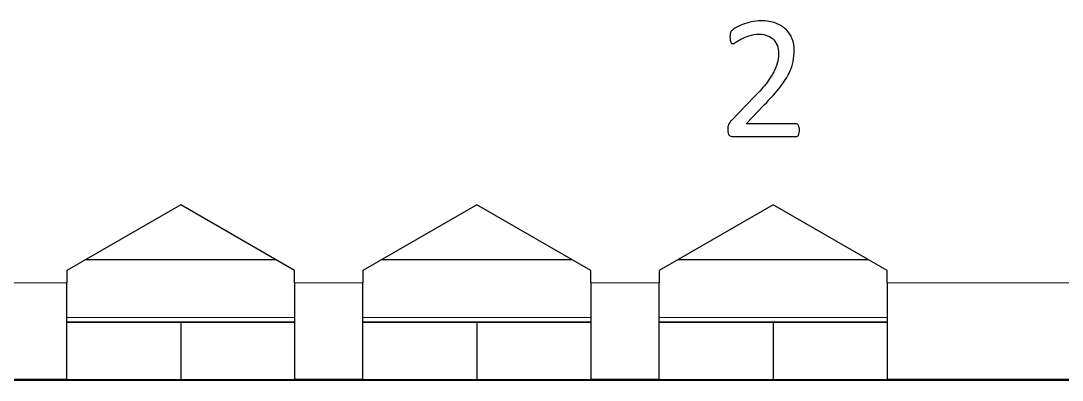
# Model space of a CAD drawing. Extents: x -260425 to 1294666, y -169889 to -2349.
# Drawn here: x 999877 to 1000059.8, y -26686.7 to -26623.5 of the extents above; entities that cross this region are included whole.
import ezdxf
from ezdxf.enums import TextEntityAlignment as Align

# ---------------------------------------------------------------- set-up
doc = ezdxf.new("R2010")
doc.units = 0
doc.header["$LTSCALE"] = 100
doc.layers.add('case', color=7, linetype='Continuous')
doc.layers.add('marking', color=7, linetype='Continuous')
doc.styles.add('1ISOCPEUR', font='isocpeui.ttf', dxfattribs={"height": 250})

# ---------------------------------------------------------------- blocks, each defined once
blk = doc.blocks.new('АТС')
at = {"layer": 'case', "lineweight": 25}
for points in [[(1448, -187.34), (1448, -187.34), (1428, -198.88), (1428, -198.88)], [(1468, -198.88), (1468, -198.88), (1448, -187.34), (1448, -187.34)], [(1500, -187.34), (1500, -187.34), (1480, -198.88), (1480, -198.88)], [(1520, -198.88), (1520, -198.88), (1500, -187.34), (1500, -187.34)], [(1552, -187.34), (1552, -187.34), (1532, -198.88), (1532, -198.88)], [(1572, -198.88), (1572, -198.88), (1552, -187.34), (1552, -187.34)], [(1464.75, -197.01), (1464.75, -197.01), (1431.25, -197.01), (1431.25, -197.01)], [(1516.75, -197.01), (1516.75, -197.01), (1483.25, -197.01), (1483.25, -197.01)], [(1568.75, -197.01), (1568.75, -197.01), (1535.25, -197.01), (1535.25, -197.01)], [(1428, -198.88), (1428, -198.88), (1428, -201.01), (1428, -201.01)], [(1468, -201.01), (1468, -201.01), (1468, -198.88), (1468, -198.88)], [(1480, -198.88), (1480, -198.88), (1480, -201.01), (1480, -201.01)], [(1520, -201.01), (1520, -201.01), (1520, -198.88), (1520, -198.88)], [(1532, -198.88), (1532, -198.88), (1532, -201.01), (1532, -201.01)], [(1572, -201.01), (1572, -201.01), (1572, -198.88), (1572, -198.88)], [(1428, -218.01), (1428, -218.01), (1428, -201.01), (1428, -201.01)], [(1468, -201.01), (1468, -201.01), (1468, -218.01), (1468, -218.01)], [(1480, -218.01), (1480, -218.01), (1480, -201.01), (1480, -201.01)], [(1520, -201.01), (1520, -201.01), (1520, -218.01), (1520, -218.01)], [(1532, -218.01), (1532, -218.01), (1532, -201.01), (1532, -201.01)], [(1572, -201.01), (1572, -201.01), (1572, -218.01), (1572, -218.01)], [(1448, -208.01), (1448, -208.01), (1428, -208.01), (1428, -208.01)], [(1448, -208.01), (1448, -208.01), (1448, -218.01), (1448, -218.01)], [(1468, -208.01), (1468, -208.01), (1448, -208.01), (1448, -208.01)], [(1500, -208.01), (1500, -208.01), (1480, -208.01), (1480, -208.01)], [(1500, -208.01), (1500, -208.01), (1500, -218.01), (1500, -218.01)], [(1520, -208.01), (1520, -208.01), (1500, -208.01), (1500, -208.01)], [(1552, -208.01), (1552, -208.01), (1532, -208.01), (1532, -208.01)], [(1552, -208.01), (1552, -208.01), (1552, -218.01), (1552, -218.01)], [(1572, -208.01), (1572, -208.01), (1552, -208.01), (1552, -208.01)], [(1428, -218.01), (1428, -218.01), (1416, -218.01), (1416, -218.01)], [(1428, -218.01), (1428, -218.01), (1448, -218.01), (1448, -218.01)], [(1448, -218.01), (1448, -218.01), (1468, -218.01), (1468, -218.01)], [(1480, -218.01), (1480, -218.01), (1468, -218.01), (1468, -218.01)], [(1480, -218.01), (1480, -218.01), (1500, -218.01), (1500, -218.01)], [(1500, -218.01), (1500, -218.01), (1520, -218.01), (1520, -218.01)], [(1532, -218.01), (1532, -218.01), (1520, -218.01), (1520, -218.01)], [(1532, -218.01), (1532, -218.01), (1552, -218.01), (1552, -218.01)], [(1552, -218.01), (1552, -218.01), (1572, -218.01), (1572, -218.01)], [(1688, -218.01), (1688, -218.01), (1572, -218.01), (1572, -218.01)]]:
    blk.add_open_spline(points, degree=3, dxfattribs=at)
at = {"layer": 'case', "lineweight": 18}
for points in [[(1416, -201.01), (1416, -201.01), (1428, -201.01), (1428, -201.01)], [(1468, -201.01), (1468, -201.01), (1480, -201.01), (1480, -201.01)], [(1520, -201.01), (1520, -201.01), (1532, -201.01), (1532, -201.01)], [(1572, -201.01), (1572, -201.01), (1688, -201.01), (1688, -201.01)], [(1468, -207.11), (1468, -207.11), (1428, -207.11), (1428, -207.11)], [(1468, -207.91), (1468, -207.91), (1428, -207.91), (1428, -207.91)], [(1520, -207.11), (1520, -207.11), (1480, -207.11), (1480, -207.11)], [(1520, -207.91), (1520, -207.91), (1480, -207.91), (1480, -207.91)], [(1572, -207.11), (1572, -207.11), (1532, -207.11), (1532, -207.11)], [(1572, -207.91), (1572, -207.91), (1532, -207.91), (1532, -207.91)]]:
    blk.add_open_spline(points, degree=3, dxfattribs=at)
at = {"layer": 'marking'}
blk.add_open_spline([(1556.62, -174.2), (1556.62, -174.39), (1556.61, -174.55), (1556.59, -174.69), (1556.59, -174.69), (1556.56, -174.84), (1556.52, -174.96), (1556.47, -175.06), (1556.47, -175.06), (1556.43, -175.16), (1556.37, -175.23), (1556.29, -175.28), (1556.29, -175.28), (1556.21, -175.32), (1556.12, -175.35), (1556.04, -175.35), (1556.04, -175.35), (1556.04, -175.35), (1544.93, -175.35), (1544.93, -175.35), (1544.93, -175.35), (1544.79, -175.35), (1544.66, -175.33), (1544.55, -175.29), (1544.55, -175.29), (1544.45, -175.26), (1544.35, -175.2), (1544.28, -175.11), (1544.28, -175.11), (1544.2, -175.03), (1544.14, -174.91), (1544.1, -174.76), (1544.1, -174.76), (1544.06, -174.6), (1544.05, -174.41), (1544.05, -174.19), (1544.05, -174.19), (1544.05, -173.98), (1544.06, -173.8), (1544.08, -173.65), (1544.08, -173.65), (1544.09, -173.49), (1544.12, -173.36), (1544.18, -173.23), (1544.18, -173.23), (1544.23, -173.12), (1544.3, -173), (1544.38, -172.88), (1544.38, -172.88), (1544.46, -172.76), (1544.56, -172.64), (1544.69, -172.5), (1544.69, -172.5), (1544.69, -172.5), (1548.7, -168.38), (1548.7, -168.38), (1548.7, -168.38), (1549.63, -167.42), (1550.37, -166.57), (1550.93, -165.82), (1550.93, -165.82), (1551.49, -165.06), (1551.92, -164.38), (1552.23, -163.75), (1552.23, -163.75), (1552.53, -163.13), (1552.73, -162.57), (1552.83, -162.06), (1552.83, -162.06), (1552.92, -161.56), (1552.97, -161.08), (1552.97, -160.63), (1552.97, -160.63), (1552.97, -160.19), (1552.9, -159.77), (1552.75, -159.37), (1552.75, -159.37), (1552.6, -158.97), (1552.38, -158.62), (1552.1, -158.32), (1552.1, -158.32), (1551.82, -158.02), (1551.46, -157.78), (1551.03, -157.61), (1551.03, -157.61), (1550.61, -157.43), (1550.12, -157.34), (1549.56, -157.34), (1549.56, -157.34), (1548.91, -157.34), (1548.33, -157.43), (1547.81, -157.61), (1547.81, -157.61), (1547.3, -157.78), (1546.84, -157.98), (1546.45, -158.18), (1546.45, -158.18), (1546.07, -158.39), (1545.74, -158.59), (1545.48, -158.76), (1545.48, -158.76), (1545.22, -158.94), (1545.02, -159.03), (1544.9, -159.03), (1544.9, -159.03), (1544.82, -159.03), (1544.75, -159), (1544.7, -158.96), (1544.7, -158.96), (1544.64, -158.92), (1544.59, -158.86), (1544.55, -158.76), (1544.55, -158.76), (1544.52, -158.67), (1544.48, -158.54), (1544.46, -158.39), (1544.46, -158.39), (1544.44, -158.23), (1544.43, -158.05), (1544.43, -157.83), (1544.43, -157.83), (1544.43, -157.68), (1544.44, -157.54), (1544.45, -157.43), (1544.45, -157.43), (1544.46, -157.32), (1544.47, -157.22), (1544.5, -157.13), (1544.5, -157.13), (1544.53, -157.05), (1544.56, -156.97), (1544.6, -156.9), (1544.6, -156.9), (1544.64, -156.83), (1544.73, -156.74), (1544.85, -156.63), (1544.85, -156.63), (1544.98, -156.52), (1545.19, -156.37), (1545.49, -156.19), (1545.49, -156.19), (1545.8, -156), (1546.18, -155.82), (1546.64, -155.64), (1546.64, -155.64), (1547.1, -155.45), (1547.61, -155.31), (1548.16, -155.18), (1548.16, -155.18), (1548.71, -155.06), (1549.29, -154.99), (1549.9, -154.99), (1549.9, -154.99), (1550.88, -154.99), (1551.73, -155.13), (1552.45, -155.41), (1552.45, -155.41), (1553.18, -155.68), (1553.79, -156.05), (1554.27, -156.53), (1554.27, -156.53), (1554.75, -157), (1555.11, -157.55), (1555.35, -158.18), (1555.35, -158.18), (1555.59, -158.81), (1555.7, -159.49), (1555.7, -160.2), (1555.7, -160.2), (1555.7, -160.84), (1555.64, -161.48), (1555.53, -162.12), (1555.53, -162.12), (1555.42, -162.75), (1555.18, -163.44), (1554.81, -164.18), (1554.81, -164.18), (1554.44, -164.92), (1553.91, -165.74), (1553.22, -166.65), (1553.22, -166.65), (1552.53, -167.55), (1551.61, -168.59), (1550.46, -169.77), (1550.46, -169.77), (1550.46, -169.77), (1547.29, -173.09), (1547.29, -173.09), (1547.29, -173.09), (1547.29, -173.09), (1556.02, -173.09), (1556.02, -173.09), (1556.02, -173.09), (1556.1, -173.09), (1556.18, -173.11), (1556.26, -173.16), (1556.26, -173.16), (1556.34, -173.21), (1556.41, -173.28), (1556.46, -173.37), (1556.46, -173.37), (1556.52, -173.46), (1556.56, -173.58), (1556.59, -173.72), (1556.59, -173.72), (1556.61, -173.85), (1556.62, -174.02), (1556.62, -174.2)], degree=3, knots=[0, 0, 0, 0, 0.018868, 0.018868, 0.018868, 0.018868, 0.037736, 0.037736, 0.037736, 0.037736, 0.056604, 0.056604, 0.056604, 0.056604, 0.075472, 0.075472, 0.075472, 0.075472, 0.09434, 0.09434, 0.09434, 0.09434, 0.113208, 0.113208, 0.113208, 0.113208, 0.132075, 0.132075, 0.132075, 0.132075, 0.150943, 0.150943, 0.150943, 0.150943, 0.169811, 0.169811, 0.169811, 0.169811, 0.188679, 0.188679, 0.188679, 0.188679, 0.207547, 0.207547, 0.207547, 0.207547, 0.226415, 0.226415, 0.226415, 0.226415, 0.245283, 0.245283, 0.245283, 0.245283, 0.264151, 0.264151, 0.264151, 0.264151, 0.283019, 0.283019, 0.283019, 0.283019, 0.301887, 0.301887, 0.301887, 0.301887, 0.320755, 0.320755, 0.320755, 0.320755, 0.339623, 0.339623, 0.339623, 0.339623, 0.358491, 0.358491, 0.358491, 0.358491, 0.377358, 0.377358, 0.377358, 0.377359, 0.396226, 0.396226, 0.396226, 0.396226, 0.415094, 0.415094, 0.415094, 0.415094, 0.433962, 0.433962, 0.433962, 0.433962, 0.45283, 0.45283, 0.45283, 0.45283, 0.471698, 0.471698, 0.471698, 0.471698, 0.490566, 0.490566, 0.490566, 0.490566, 0.509434, 0.509434, 0.509434, 0.509434, 0.528302, 0.528302, 0.528302, 0.528302, 0.54717, 0.54717, 0.54717, 0.54717, 0.566038, 0.566038, 0.566038, 0.566038, 0.584906, 0.584906, 0.584906, 0.584906, 0.603774, 0.603774, 0.603774, 0.603774, 0.622642, 0.622642, 0.622642, 0.622642, 0.641509, 0.641509, 0.641509, 0.641509, 0.660377, 0.660377, 0.660377, 0.660377, 0.679245, 0.679245, 0.679245, 0.679245, 0.698113, 0.698113, 0.698113, 0.698113, 0.716981, 0.716981, 0.716981, 0.716981, 0.735849, 0.735849, 0.735849, 0.735849, 0.754717, 0.754717, 0.754717, 0.754717, 0.773585, 0.773585, 0.773585, 0.773585, 0.792453, 0.792453, 0.792453, 0.792453, 0.811321, 0.811321, 0.811321, 0.811321, 0.830189, 0.830189, 0.830189, 0.830189, 0.849057, 0.849057, 0.849057, 0.849057, 0.867925, 0.867925, 0.867925, 0.867925, 0.886792, 0.886792, 0.886792, 0.886792, 0.90566, 0.90566, 0.90566, 0.90566, 0.924528, 0.924528, 0.924528, 0.924528, 0.943396, 0.943396, 0.943396, 0.943396, 0.962264, 0.962264, 0.962264, 0.962264, 1, 1, 1, 1], dxfattribs=at)
blk = doc.blocks.new('*U214')
at = {"color": 0, "linetype": 'ByBlock', "lineweight": -2}
blk.add_line((174.5, 22.225), (625.5, 22.225), dxfattribs=at)
at = {"color": 0, "lineweight": -2, "style": '1ISOCPEUR', "oblique": 15, "flags": 8}
blk.add_attdef('НАИМЕНОВАНИЕ', text='', height=25, dxfattribs=at).set_placement((750, 10.425), align=Align.MIDDLE_LEFT)

msp = doc.modelspace()

# ---------------------------------------------------------------- block references
msp.add_blockref('АТС', (998457.03, -26468.52))
at = {"xscale": 10, "yscale": 10, "zscale": 10}
msp.add_blockref('*U214', (996576.69, -26908.92), dxfattribs=at)

doc.saveas('drawing.dxf')
